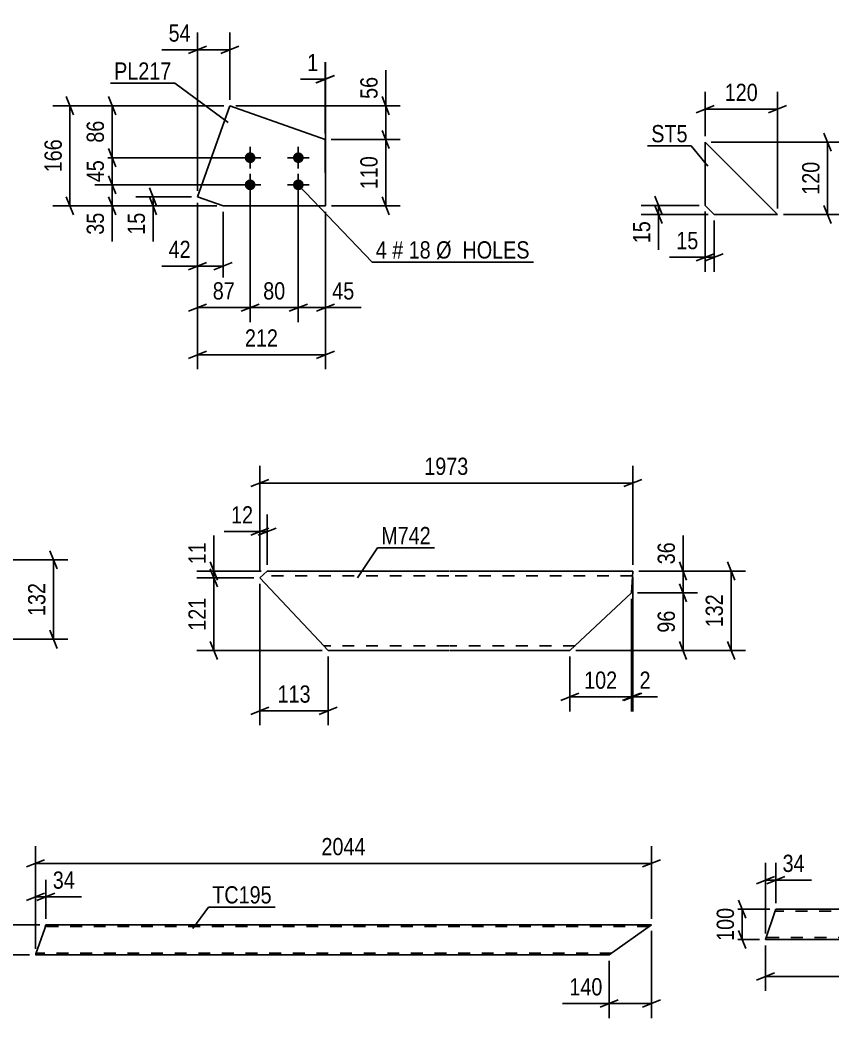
# Model space of a CAD drawing. Header units: millimetres. Extents: x 0 to 841, y 0 to 594.
# Drawn here: x 473.7 to 608.5, y 320.2 to 485.8 of the extents above; entities that cross this region are included whole.
import ezdxf

# ---------------------------------------------------------------- set-up
doc = ezdxf.new("R2010")
doc.units = ezdxf.units.MM
doc.linetypes.add('DXK_LINE_DOT2', pattern=[3.9198, 1.9599, -1.9599])
doc.styles.add('Arial Narrow', font='ARIALN.TTF', dxfattribs={"height": 0.2})

# ---------------------------------------------------------------- blocks, each defined once
blk = doc.blocks.new('Part-761551059-30789 - 30788')
at = {"color": 2, "linetype": 'Continuous'}
for p, q in [((476.37, 330.86), (477.83, 335.09)), ((478.03, 335.69), (477.83, 335.09)), ((478.03, 335.69), (578.51, 335.69)), ((571.5, 330.69), (578.51, 335.69)), ((476.31, 330.69), (476.33, 330.73)), ((476.31, 330.69), (571.5, 330.69)), ((476.33, 330.73), (476.37, 330.86))]:
    blk.add_line(p, q, dxfattribs=at)
at = {"color": 7, "linetype": 'DXK_LINE_DOT2'}
for p, q in [((578.09, 335.39), (477.93, 335.39)), ((478.02, 335.64), (477.97, 335.51)), ((478.03, 335.69), (478.02, 335.64)), ((571.92, 330.99), (476.42, 330.99))]:
    blk.add_line(p, q, dxfattribs=at)
blk = doc.blocks.new('Part-761551059-30796 - 30795')
at = {"color": 2, "linetype": 'Continuous'}
for p, q in [((599.15, 338.27), (598.94, 337.67)), ((599.15, 338.27), (694.33, 338.27)), ((697.9, 333.27), (694.33, 338.27)), ((597.49, 333.44), (598.94, 337.67)), ((597.43, 333.27), (597.44, 333.31)), ((597.43, 333.27), (697.9, 333.27)), ((597.44, 333.31), (597.49, 333.44))]:
    blk.add_line(p, q, dxfattribs=at)
at = {"color": 7, "linetype": 'DXK_LINE_DOT2'}
for p, q in [((694.55, 337.97), (599.04, 337.97)), ((599.13, 338.22), (599.09, 338.09)), ((599.15, 338.27), (599.13, 338.22)), ((697.69, 333.57), (597.53, 333.57))]:
    blk.add_line(p, q, dxfattribs=at)
blk = doc.blocks.new('Part-761551059-28349 - 28348')
at = {"color": 2, "linetype": 'Continuous'}
for p, q in [((513.53, 393.27), (514.73, 394.4)), ((544.88, 394.4), (514.73, 394.4)), ((575.41, 394.4), (544.98, 394.4)), ((575.41, 394.4), (575.19, 390.8)), ((523.37, 382.8), (513.53, 393.27)), ((575.19, 390.8), (564.98, 381.2)), ((524.88, 381.2), (523.37, 382.8)), ((524.88, 381.2), (544.88, 381.2)), ((544.98, 381.2), (564.98, 381.2))]:
    blk.add_line(p, q, dxfattribs=at)
at = {"color": 7, "linetype": 'DXK_LINE_DOT2'}
for p, q in [((575.34, 393.36), (575.41, 394.4)), ((544.88, 393.6), (513.88, 393.6)), ((575.36, 393.6), (544.98, 393.6)), ((524.76, 381.32), (523.37, 382.8)), ((544.88, 382), (524.12, 382)), ((565.83, 382), (544.98, 382))]:
    blk.add_line(p, q, dxfattribs=at)
blk = doc.blocks.new('Part-761551059-28453 - 28452')
at = {"color": 2, "linetype": 'Continuous'}
for p, q in [((587.41, 465.58), (587.41, 455.08)), ((587.41, 465.58), (599.41, 453.58)), ((587.41, 455.08), (588.91, 453.58)), ((588.91, 453.58), (599.41, 453.58))]:
    blk.add_line(p, q, dxfattribs=at)
blk = doc.blocks.new('Part-761551059-28546 - 28545')
at = {"color": 2, "linetype": 'Continuous'}
for p, q in [((508.53, 471.62), (503.16, 456.5)), ((524.34, 466.01), (508.53, 471.62)), ((524.41, 454.99), (524.34, 466.01)), ((503.16, 456.5), (507.41, 454.99)), ((507.41, 454.99), (524.41, 454.99))]:
    blk.add_line(p, q, dxfattribs=at)
blk = doc.blocks.new('Bolt-761551059-28547 - 28545')
at = {"linetype": 'Continuous'}
for points in [[(511.01, 462.99, -1), (512.81, 462.99, -1)], [(519.01, 462.99, -1), (520.81, 462.99, -1)], [(511.01, 458.49, -1), (512.81, 458.49, -1)], [(519.01, 458.49, -1), (520.81, 458.49, -1)]]:
    blk.add_hatch(color=1, dxfattribs=at).paths.add_polyline_path(points)
at = {"color": 1, "linetype": 'Continuous'}
for p, q in [((511.91, 461.19), (511.91, 464.79)), ((519.91, 461.19), (519.91, 464.79)), ((513.71, 462.99), (510.11, 462.99)), ((521.71, 462.99), (518.11, 462.99)), ((511.91, 456.69), (511.91, 460.29)), ((519.91, 456.69), (519.91, 460.29)), ((513.71, 458.49), (510.11, 458.49)), ((521.71, 458.49), (518.11, 458.49))]:
    blk.add_line(p, q, dxfattribs=at)
blk = doc.blocks.new('StraightDimension-761551059-31040 - 30788')
at = {"color": 7, "linetype": 'Continuous'}
for p, q in [((470.5, 337.19), (471.7, 334.19)), ((477.03, 335.69), (468.25, 335.69)), ((471.1, 330.69), (471.1, 335.69)), ((471.7, 329.19), (470.5, 332.19)), ((475.31, 330.69), (468.25, 330.69))]:
    blk.add_line(p, q, dxfattribs=at)
at = {"color": 0}
blk.add_wipeout([(470.35, 336.53), (466.15, 336.53), (466.15, 329.84), (470.35, 329.84)], dxfattribs=at)
at = {"color": 3, "style": 'Arial Narrow'}
blk.add_text('100', height=2.863, rotation=90.0002, dxfattribs=at).set_placement((469.75, 330.44))
blk = doc.blocks.new('StraightDimension-761551059-30984 - 30788')
at = {"color": 7, "linetype": 'Continuous'}
for p, q in [((476.31, 331.69), (476.31, 343.18)), ((478.03, 336.69), (478.03, 343.18)), ((474.81, 339.73), (477.81, 340.93)), ((476.31, 340.33), (478.03, 340.33)), ((479.53, 340.93), (476.53, 339.73))]:
    blk.add_line(p, q, dxfattribs=at)
at = {"color": 0}
blk.add_wipeout([(483.42, 341.08), (483.42, 345.28), (478.56, 345.28), (478.56, 341.08)], dxfattribs=at)
at = {"color": 7, "linetype": 'Continuous'}
blk.add_line((478.03, 340.33), (483.94, 340.33), dxfattribs=at)
blk.add_line((478.03, 340.33), (483.94, 340.33), dxfattribs=at)
at = {"color": 3, "style": 'Arial Narrow'}
blk.add_text('34', height=2.863, dxfattribs=at).set_placement((479.16, 341.68))
blk = doc.blocks.new('StraightDimension-761551059-30997 - 30788')
at = {"color": 7, "linetype": 'Continuous'}
for p, q in [((578.51, 334.69), (578.51, 320.22)), ((571.5, 329.69), (571.5, 320.22)), ((570, 322.02), (573, 323.22)), ((580.01, 323.22), (577.01, 322.02)), ((571.5, 322.62), (578.51, 322.62))]:
    blk.add_line(p, q, dxfattribs=at)
at = {"color": 0}
blk.add_wipeout([(570.97, 323.37), (570.97, 327.57), (564.29, 327.57), (564.29, 323.37)], dxfattribs=at)
at = {"color": 7, "linetype": 'Continuous'}
blk.add_line((571.5, 322.62), (563.76, 322.62), dxfattribs=at)
blk.add_line((571.5, 322.62), (563.76, 322.62), dxfattribs=at)
at = {"color": 3, "style": 'Arial Narrow'}
blk.add_text('140', height=2.863, dxfattribs=at).set_placement((564.89, 323.97))
blk = doc.blocks.new('StraightDimension-761551059-31026 - 30788')
at = {"color": 7, "linetype": 'Continuous'}
for p, q in [((476.31, 331.69), (476.31, 348.74)), ((578.51, 336.69), (578.51, 348.74)), ((477.81, 346.49), (474.81, 345.29)), ((577.01, 345.29), (580.01, 346.49)), ((476.31, 345.89), (578.51, 345.89))]:
    blk.add_line(p, q, dxfattribs=at)
at = {"color": 0}
blk.add_wipeout([(531.67, 346.64), (531.67, 350.84), (523.15, 350.84), (523.15, 346.64)], dxfattribs=at)
at = {"color": 3, "style": 'Arial Narrow'}
blk.add_text('2044', height=2.863, dxfattribs=at).set_placement((523.75, 347.24))
blk = doc.blocks.new('StraightDimension-761551059-31063 - 30795')
at = {"color": 7, "linetype": 'Continuous'}
for p, q in [((597.43, 334.27), (597.43, 345.96)), ((599.15, 339.27), (599.15, 345.96)), ((595.93, 342.51), (598.93, 343.71)), ((597.43, 343.11), (599.15, 343.11)), ((600.65, 343.71), (597.65, 342.51))]:
    blk.add_line(p, q, dxfattribs=at)
at = {"color": 0}
blk.add_wipeout([(604.53, 343.86), (604.53, 348.06), (599.67, 348.06), (599.67, 343.86)], dxfattribs=at)
at = {"color": 7, "linetype": 'Continuous'}
blk.add_line((599.15, 343.11), (605.05, 343.11), dxfattribs=at)
blk.add_line((599.15, 343.11), (605.05, 343.11), dxfattribs=at)
at = {"color": 3, "style": 'Arial Narrow'}
blk.add_text('34', height=2.863, dxfattribs=at).set_placement((600.27, 344.46))
blk = doc.blocks.new('StraightDimension-761551059-31132 - 30795')
at = {"color": 7, "linetype": 'Continuous'}
for p, q in [((592.95, 339.77), (594.15, 336.77)), ((598.15, 338.27), (590.7, 338.27)), ((593.55, 333.27), (593.55, 338.27)), ((594.15, 331.77), (592.95, 334.77)), ((596.43, 333.27), (590.7, 333.27))]:
    blk.add_line(p, q, dxfattribs=at)
at = {"color": 0}
blk.add_wipeout([(592.8, 339.11), (588.6, 339.11), (588.6, 332.42), (592.8, 332.42)], dxfattribs=at)
at = {"color": 3, "style": 'Arial Narrow'}
blk.add_text('100', height=2.863, rotation=90.0002, dxfattribs=at).set_placement((592.2, 333.02))
blk = doc.blocks.new('StraightDimension-761551059-31118 - 30795')
at = {"color": 7, "linetype": 'Continuous'}
for p, q in [((597.43, 332.27), (597.43, 324.72)), ((697.9, 332.27), (697.9, 324.72)), ((598.93, 327.72), (595.93, 326.52)), ((597.43, 327.12), (697.9, 327.12)), ((696.4, 326.52), (699.4, 327.72))]:
    blk.add_line(p, q, dxfattribs=at)
at = {"color": 0}
blk.add_wipeout([(651.92, 327.87), (651.92, 332.07), (643.41, 332.07), (643.41, 327.87)], dxfattribs=at)
at = {"color": 3, "style": 'Arial Narrow'}
blk.add_text('2010', height=2.863, dxfattribs=at).set_placement((644.01, 328.47))
blk = doc.blocks.new('StraightDimension-761551059-28583 - 28341')
at = {"color": 7, "linetype": 'Continuous'}
for p, q in [((479.88, 394.77), (478.68, 397.77)), ((458.08, 396.27), (481.68, 396.27)), ((479.28, 383.07), (479.28, 396.27)), ((478.68, 384.57), (479.88, 381.57)), ((472.12, 383.07), (481.68, 383.07))]:
    blk.add_line(p, q, dxfattribs=at)
at = {"color": 0}
blk.add_wipeout([(478.53, 393.01), (474.33, 393.01), (474.33, 386.33), (478.53, 386.33)], dxfattribs=at)
at = {"color": 3, "style": 'Arial Narrow'}
blk.add_text('132', height=2.863, rotation=90.0002, dxfattribs=at).set_placement((477.93, 386.93))
blk = doc.blocks.new('StraightDimension-761551059-30735 - 28348')
at = {"color": 7, "linetype": 'Continuous'}
for p, q in [((575.41, 393.4), (575.41, 371.11)), ((575.19, 389.8), (575.19, 371.11)), ((573.69, 372.91), (576.69, 374.11)), ((576.91, 374.11), (573.91, 372.91)), ((575.19, 373.51), (575.41, 373.51))]:
    blk.add_line(p, q, dxfattribs=at)
at = {"color": 0}
blk.add_wipeout([(578.96, 374.26), (578.96, 378.46), (575.93, 378.46), (575.93, 374.26)], dxfattribs=at)
at = {"color": 7, "linetype": 'Continuous'}
blk.add_line((575.41, 373.51), (579.49, 373.51), dxfattribs=at)
blk.add_line((575.41, 373.51), (579.49, 373.51), dxfattribs=at)
at = {"color": 3, "style": 'Arial Narrow'}
blk.add_text('2', height=2.86, dxfattribs=at).set_placement((576.53, 374.86))
blk = doc.blocks.new('StraightDimension-761551059-28625 - 28348')
at = {"color": 7, "linetype": 'Continuous'}
for p, q in [((513.53, 394.27), (513.53, 411.85)), ((575.41, 395.4), (575.41, 411.85)), ((515.03, 409.6), (512.03, 408.4)), ((573.91, 408.4), (576.91, 409.6)), ((513.53, 409), (575.41, 409))]:
    blk.add_line(p, q, dxfattribs=at)
at = {"color": 0}
blk.add_wipeout([(548.72, 409.75), (548.72, 413.95), (540.21, 413.95), (540.21, 409.75)], dxfattribs=at)
at = {"color": 3, "style": 'Arial Narrow'}
blk.add_text('1973', height=2.863, dxfattribs=at).set_placement((540.81, 410.35))
blk = doc.blocks.new('StraightDimension-761551059-28617 - 28348')
at = {"color": 7, "linetype": 'Continuous'}
for p, q in [((583.15, 395.9), (584.35, 392.9)), ((576.41, 394.4), (586.15, 394.4)), ((583.75, 390.8), (583.75, 394.4)), ((584.35, 389.3), (583.15, 392.3)), ((576.19, 390.8), (586.15, 390.8))]:
    blk.add_line(p, q, dxfattribs=at)
at = {"color": 0}
blk.add_wipeout([(583, 399.78), (578.8, 399.78), (578.8, 394.92), (583, 394.92)], dxfattribs=at)
at = {"color": 7, "linetype": 'Continuous'}
blk.add_line((583.75, 394.4), (583.75, 400.31), dxfattribs=at)
blk.add_line((583.75, 394.4), (583.75, 400.31), dxfattribs=at)
at = {"color": 3, "style": 'Arial Narrow'}
blk.add_text('36', height=2.863, rotation=90.0002, dxfattribs=at).set_placement((582.4, 395.52))
blk = doc.blocks.new('StraightDimension-761551059-28605 - 28348')
at = {"color": 7, "linetype": 'Continuous'}
for p, q in [((513.53, 394.27), (513.53, 403.79)), ((514.73, 395.4), (514.73, 403.79)), ((512.03, 400.34), (515.03, 401.54)), ((516.23, 401.54), (513.23, 400.34)), ((513.53, 400.94), (514.73, 400.94))]:
    blk.add_line(p, q, dxfattribs=at)
at = {"color": 0}
blk.add_wipeout([(513, 401.69), (513, 405.89), (508.15, 405.89), (508.15, 401.69)], dxfattribs=at)
at = {"color": 7, "linetype": 'Continuous'}
blk.add_line((513.53, 400.94), (507.62, 400.94), dxfattribs=at)
blk.add_line((513.53, 400.94), (507.62, 400.94), dxfattribs=at)
at = {"color": 3, "style": 'Arial Narrow'}
blk.add_text('12', height=2.863, dxfattribs=at).set_placement((508.75, 402.29))
blk = doc.blocks.new('StraightDimension-761551059-28597 - 28348')
at = {"color": 7, "linetype": 'Continuous'}
for p, q in [((513.53, 392.27), (513.53, 368.8)), ((524.88, 380.2), (524.88, 368.8)), ((512.03, 370.6), (515.03, 371.8)), ((513.53, 371.2), (524.88, 371.2)), ((526.38, 371.8), (523.38, 370.6))]:
    blk.add_line(p, q, dxfattribs=at)
at = {"color": 0}
blk.add_wipeout([(522.54, 371.95), (522.54, 376.15), (515.86, 376.15), (515.86, 371.95)], dxfattribs=at)
at = {"color": 3, "style": 'Arial Narrow'}
blk.add_text('113', height=2.863, dxfattribs=at).set_placement((516.46, 372.55))
blk = doc.blocks.new('StraightDimension-761551059-30586 - 28348')
at = {"color": 7, "linetype": 'Continuous'}
for p, q in [((505.29, 395.9), (506.49, 392.9)), ((513.73, 394.4), (503.04, 394.4)), ((506.49, 391.77), (505.29, 394.77)), ((505.89, 393.27), (505.89, 394.4)), ((512.53, 393.27), (503.04, 393.27))]:
    blk.add_line(p, q, dxfattribs=at)
at = {"color": 0}
blk.add_wipeout([(505.14, 399.78), (500.94, 399.78), (500.94, 394.92), (505.14, 394.92)], dxfattribs=at)
at = {"color": 7, "linetype": 'Continuous'}
blk.add_line((505.89, 394.4), (505.89, 400.31), dxfattribs=at)
blk.add_line((505.89, 394.4), (505.89, 400.31), dxfattribs=at)
at = {"color": 3, "style": 'Arial Narrow'}
blk.add_text('11', height=2.863, rotation=90.0002, dxfattribs=at).set_placement((504.54, 395.52))
blk = doc.blocks.new('StraightDimension-761551059-28618 - 28348')
at = {"color": 7, "linetype": 'Continuous'}
for p, q in [((583.15, 392.3), (584.35, 389.3)), ((576.19, 390.8), (586.15, 390.8)), ((583.75, 381.2), (583.75, 390.8)), ((584.35, 379.7), (583.15, 382.7)), ((565.98, 381.2), (586.15, 381.2))]:
    blk.add_line(p, q, dxfattribs=at)
at = {"color": 0}
blk.add_wipeout([(583, 388.43), (578.8, 388.43), (578.8, 383.57), (583, 383.57)], dxfattribs=at)
at = {"color": 3, "style": 'Arial Narrow'}
blk.add_text('96', height=2.863, rotation=90.0002, dxfattribs=at).set_placement((582.4, 384.17))
blk = doc.blocks.new('StraightDimension-761551059-30587 - 28348')
at = {"color": 7, "linetype": 'Continuous'}
for p, q in [((505.29, 394.77), (506.49, 391.77)), ((512.53, 393.27), (503.04, 393.27)), ((505.89, 381.2), (505.89, 393.27)), ((506.49, 379.7), (505.29, 382.7)), ((523.88, 381.2), (503.04, 381.2))]:
    blk.add_line(p, q, dxfattribs=at)
at = {"color": 0}
blk.add_wipeout([(505.14, 390.58), (500.94, 390.58), (500.94, 383.89), (505.14, 383.89)], dxfattribs=at)
at = {"color": 3, "style": 'Arial Narrow'}
blk.add_text('121', height=2.863, rotation=90.0002, dxfattribs=at).set_placement((504.54, 384.49))
blk = doc.blocks.new('StraightDimension-761551059-30736 - 28348')
at = {"color": 7, "linetype": 'Continuous'}
for p, q in [((575.19, 389.8), (575.19, 371.11)), ((564.98, 380.2), (564.98, 371.11)), ((563.48, 372.91), (566.48, 374.11)), ((564.98, 373.51), (575.19, 373.51)), ((576.69, 374.11), (573.69, 372.91))]:
    blk.add_line(p, q, dxfattribs=at)
at = {"color": 0}
blk.add_wipeout([(573.42, 374.26), (573.42, 378.46), (566.74, 378.46), (566.74, 374.26)], dxfattribs=at)
at = {"color": 3, "style": 'Arial Narrow'}
blk.add_text('102', height=2.863, dxfattribs=at).set_placement((567.34, 374.86))
blk = doc.blocks.new('StraightDimension-761551059-30759 - 28348')
at = {"color": 7, "linetype": 'Continuous'}
for p, q in [((592.32, 392.9), (591.12, 395.9)), ((576.41, 394.4), (594.12, 394.4)), ((591.72, 381.2), (591.72, 394.4)), ((591.12, 382.7), (592.32, 379.7)), ((565.98, 381.2), (594.12, 381.2))]:
    blk.add_line(p, q, dxfattribs=at)
at = {"color": 0}
blk.add_wipeout([(590.97, 391.14), (586.77, 391.14), (586.77, 384.46), (590.97, 384.46)], dxfattribs=at)
at = {"color": 3, "style": 'Arial Narrow'}
blk.add_text('132', height=2.863, rotation=90.0002, dxfattribs=at).set_placement((590.37, 385.06))
blk = doc.blocks.new('StraightDimension-761551059-28867 - 28452')
at = {"color": 7, "linetype": 'Continuous'}
for p, q in [((607.13, 467.08), (608.33, 464.08)), ((588.41, 465.58), (610.13, 465.58)), ((607.73, 453.58), (607.73, 465.58)), ((608.33, 452.08), (607.13, 455.08)), ((600.41, 453.58), (610.13, 453.58))]:
    blk.add_line(p, q, dxfattribs=at)
at = {"color": 0}
blk.add_wipeout([(606.98, 462.92), (602.78, 462.92), (602.78, 456.24), (606.98, 456.24)], dxfattribs=at)
at = {"color": 3, "style": 'Arial Narrow'}
blk.add_text('120', height=2.863, rotation=90.0002, dxfattribs=at).set_placement((606.38, 456.84))
blk = doc.blocks.new('StraightDimension-761551059-28859 - 28452')
at = {"color": 7, "linetype": 'Continuous'}
for p, q in [((587.41, 466.58), (587.41, 473.9)), ((599.41, 454.58), (599.41, 473.9)), ((585.91, 470.45), (588.91, 471.65)), ((587.41, 471.05), (599.41, 471.05)), ((600.91, 471.65), (597.91, 470.45))]:
    blk.add_line(p, q, dxfattribs=at)
at = {"color": 0}
blk.add_wipeout([(596.75, 471.8), (596.75, 476), (590.07, 476), (590.07, 471.8)], dxfattribs=at)
at = {"color": 3, "style": 'Arial Narrow'}
blk.add_text('120', height=2.863, dxfattribs=at).set_placement((590.67, 472.4))
blk = doc.blocks.new('StraightDimension-761551059-28863 - 28452')
at = {"color": 7, "linetype": 'Continuous'}
for p, q in [((579.06, 456.58), (580.26, 453.58)), ((586.41, 455.08), (576.81, 455.08)), ((580.26, 452.08), (579.06, 455.08)), ((579.66, 453.58), (579.66, 455.08)), ((587.91, 453.58), (576.81, 453.58))]:
    blk.add_line(p, q, dxfattribs=at)
at = {"color": 0}
blk.add_wipeout([(578.91, 453.06), (574.71, 453.06), (574.71, 448.2), (578.91, 448.2)], dxfattribs=at)
at = {"color": 7, "linetype": 'Continuous'}
blk.add_line((579.66, 453.58), (579.66, 447.68), dxfattribs=at)
blk.add_line((579.66, 453.58), (579.66, 447.68), dxfattribs=at)
at = {"color": 3, "style": 'Arial Narrow'}
blk.add_text('15', height=2.863, rotation=90.0002, dxfattribs=at).set_placement((578.31, 448.8))
blk = doc.blocks.new('StraightDimension-761551059-28855 - 28452')
at = {"color": 7, "linetype": 'Continuous'}
for p, q in [((587.41, 454.08), (587.41, 444.06)), ((588.91, 452.58), (588.91, 444.06)), ((585.91, 445.86), (588.91, 447.06)), ((590.41, 447.06), (587.41, 445.86)), ((587.41, 446.46), (588.91, 446.46))]:
    blk.add_line(p, q, dxfattribs=at)
at = {"color": 0}
blk.add_wipeout([(586.88, 447.21), (586.88, 451.41), (582.03, 451.41), (582.03, 447.21)], dxfattribs=at)
at = {"color": 7, "linetype": 'Continuous'}
blk.add_line((587.41, 446.46), (581.5, 446.46), dxfattribs=at)
blk.add_line((587.41, 446.46), (581.5, 446.46), dxfattribs=at)
at = {"color": 3, "style": 'Arial Narrow'}
blk.add_text('15', height=2.863, dxfattribs=at).set_placement((582.63, 447.81))
blk = doc.blocks.new('StraightDimension-761551059-28943 - 28545')
at = {"color": 7, "linetype": 'Continuous'}
for p, q in [((533.81, 473.12), (535.01, 470.12)), ((509.53, 471.62), (536.81, 471.62)), ((534.41, 466.01), (534.41, 471.62)), ((535.01, 464.51), (533.81, 467.51)), ((525.34, 466.01), (536.81, 466.01))]:
    blk.add_line(p, q, dxfattribs=at)
at = {"color": 0}
blk.add_wipeout([(533.66, 477), (529.46, 477), (529.46, 472.15), (533.66, 472.15)], dxfattribs=at)
at = {"color": 7, "linetype": 'Continuous'}
blk.add_line((534.41, 471.62), (534.41, 477.53), dxfattribs=at)
blk.add_line((534.41, 471.62), (534.41, 477.53), dxfattribs=at)
at = {"color": 3, "style": 'Arial Narrow'}
blk.add_text('56', height=2.863, rotation=90.0002, dxfattribs=at).set_placement((533.06, 472.75))
blk = doc.blocks.new('StraightDimension-761551059-28935 - 28545')
at = {"color": 7, "linetype": 'Continuous'}
for p, q in [((503.16, 457.5), (503.16, 483.75)), ((508.53, 472.62), (508.53, 483.75)), ((501.66, 480.3), (504.66, 481.5)), ((503.16, 480.9), (508.53, 480.9)), ((510.03, 481.5), (507.03, 480.3))]:
    blk.add_line(p, q, dxfattribs=at)
at = {"color": 0}
blk.add_wipeout([(502.64, 481.65), (502.64, 485.85), (497.78, 485.85), (497.78, 481.65)], dxfattribs=at)
at = {"color": 7, "linetype": 'Continuous'}
blk.add_line((503.16, 480.9), (497.26, 480.9), dxfattribs=at)
blk.add_line((503.16, 480.9), (497.26, 480.9), dxfattribs=at)
at = {"color": 3, "style": 'Arial Narrow'}
blk.add_text('54', height=2.863, dxfattribs=at).set_placement((498.38, 482.25))
blk = doc.blocks.new('StraightDimension-761551059-28939 - 28545')
at = {"color": 7, "linetype": 'Continuous'}
for p, q in [((503.16, 455.5), (503.16, 442.59)), ((507.41, 453.99), (507.41, 442.59)), ((501.66, 444.39), (504.66, 445.59)), ((508.91, 445.59), (505.91, 444.39)), ((503.16, 444.99), (507.41, 444.99))]:
    blk.add_line(p, q, dxfattribs=at)
at = {"color": 0}
blk.add_wipeout([(502.64, 445.74), (502.64, 449.94), (497.78, 449.94), (497.78, 445.74)], dxfattribs=at)
at = {"color": 7, "linetype": 'Continuous'}
blk.add_line((503.16, 444.99), (497.26, 444.99), dxfattribs=at)
blk.add_line((503.16, 444.99), (497.26, 444.99), dxfattribs=at)
at = {"color": 3, "style": 'Arial Narrow'}
blk.add_text('42', height=2.863, dxfattribs=at).set_placement((498.38, 446.34))
blk = doc.blocks.new('StraightDimension-761551059-28931 - 28545')
at = {"color": 7, "linetype": 'Continuous'}
for p, q in [((524.34, 467.01), (524.34, 478.86)), ((524.41, 455.99), (524.41, 478.86)), ((522.84, 475.41), (525.84, 476.61)), ((525.91, 476.61), (522.91, 475.41)), ((524.34, 476.01), (524.41, 476.01))]:
    blk.add_line(p, q, dxfattribs=at)
at = {"color": 0}
blk.add_wipeout([(523.81, 476.76), (523.81, 480.96), (520.78, 480.96), (520.78, 476.76)], dxfattribs=at)
at = {"color": 7, "linetype": 'Continuous'}
blk.add_line((524.34, 476.01), (520.26, 476.01), dxfattribs=at)
blk.add_line((524.34, 476.01), (520.26, 476.01), dxfattribs=at)
at = {"color": 3, "style": 'Arial Narrow'}
blk.add_text('1', height=2.86, dxfattribs=at).set_placement((521.38, 477.36))
blk = doc.blocks.new('StraightDimension-761551059-28944 - 28545')
at = {"color": 7, "linetype": 'Continuous'}
for p, q in [((533.81, 467.51), (535.01, 464.51)), ((525.34, 466.01), (536.81, 466.01)), ((534.41, 454.99), (534.41, 466.01)), ((535.01, 453.49), (533.81, 456.49)), ((525.41, 454.99), (536.81, 454.99))]:
    blk.add_line(p, q, dxfattribs=at)
at = {"color": 0}
blk.add_wipeout([(533.66, 463.85), (529.46, 463.85), (529.46, 457.16), (533.66, 457.16)], dxfattribs=at)
at = {"color": 3, "style": 'Arial Narrow'}
blk.add_text('110', height=2.863, rotation=90.0002, dxfattribs=at).set_placement((533.06, 457.76))
blk = doc.blocks.new('StraightDimension-761551059-28949 - 28545')
at = {"color": 7, "linetype": 'Continuous'}
for p, q in [((495.2, 458), (496.4, 455)), ((502.16, 456.5), (492.95, 456.5)), ((496.4, 453.49), (495.2, 456.49)), ((495.8, 454.99), (495.8, 456.5)), ((506.41, 454.99), (492.95, 454.99))]:
    blk.add_line(p, q, dxfattribs=at)
at = {"color": 0}
blk.add_wipeout([(495.05, 454.47), (490.85, 454.47), (490.85, 449.61), (495.05, 449.61)], dxfattribs=at)
at = {"color": 7, "linetype": 'Continuous'}
blk.add_line((495.8, 454.99), (495.8, 449.09), dxfattribs=at)
blk.add_line((495.8, 454.99), (495.8, 449.09), dxfattribs=at)
at = {"color": 3, "style": 'Arial Narrow'}
blk.add_text('15', height=2.863, rotation=90.0002, dxfattribs=at).set_placement((494.45, 450.21))
blk = doc.blocks.new('StraightDimension-761551059-28953 - 28545')
at = {"color": 7, "linetype": 'Continuous'}
for p, q in [((519.91, 457.49), (519.91, 435.71)), ((524.41, 453.99), (524.41, 435.71)), ((518.41, 437.51), (521.41, 438.71)), ((519.91, 438.11), (524.41, 438.11)), ((525.91, 438.71), (522.91, 437.51))]:
    blk.add_line(p, q, dxfattribs=at)
at = {"color": 0}
blk.add_wipeout([(529.79, 438.86), (529.79, 443.06), (524.94, 443.06), (524.94, 438.86)], dxfattribs=at)
at = {"color": 7, "linetype": 'Continuous'}
blk.add_line((524.41, 438.11), (530.32, 438.11), dxfattribs=at)
blk.add_line((524.41, 438.11), (530.32, 438.11), dxfattribs=at)
at = {"color": 3, "style": 'Arial Narrow'}
blk.add_text('45', height=2.863, dxfattribs=at).set_placement((525.54, 439.46))
blk = doc.blocks.new('StraightDimension-761551059-28954 - 28545')
at = {"color": 7, "linetype": 'Continuous'}
for p, q in [((511.91, 457.49), (511.91, 435.71)), ((519.91, 457.49), (519.91, 435.71)), ((510.41, 437.51), (513.41, 438.71)), ((511.91, 438.11), (519.91, 438.11)), ((521.41, 438.71), (518.41, 437.51))]:
    blk.add_line(p, q, dxfattribs=at)
at = {"color": 0}
blk.add_wipeout([(518.34, 438.86), (518.34, 443.06), (513.48, 443.06), (513.48, 438.86)], dxfattribs=at)
at = {"color": 3, "style": 'Arial Narrow'}
blk.add_text('80', height=2.863, dxfattribs=at).set_placement((514.08, 439.46))
blk = doc.blocks.new('StraightDimension-761551059-28955 - 28545')
at = {"color": 7, "linetype": 'Continuous'}
for p, q in [((511.91, 457.49), (511.91, 435.71)), ((503.16, 455.5), (503.16, 435.71)), ((501.66, 437.51), (504.66, 438.71)), ((503.16, 438.11), (511.91, 438.11)), ((513.41, 438.71), (510.41, 437.51))]:
    blk.add_line(p, q, dxfattribs=at)
at = {"color": 0}
blk.add_wipeout([(509.97, 438.86), (509.97, 443.06), (505.11, 443.06), (505.11, 438.86)], dxfattribs=at)
at = {"color": 3, "style": 'Arial Narrow'}
blk.add_text('87', height=2.863, dxfattribs=at).set_placement((505.71, 439.46))
blk = doc.blocks.new('StraightDimension-761551059-28965 - 28545')
at = {"color": 7, "linetype": 'Continuous'}
for p, q in [((503.16, 455.5), (503.16, 427.89)), ((524.41, 453.99), (524.41, 427.89)), ((504.66, 430.89), (501.66, 429.69)), ((522.91, 429.69), (525.91, 430.89)), ((503.16, 430.29), (524.41, 430.29))]:
    blk.add_line(p, q, dxfattribs=at)
at = {"color": 0}
blk.add_wipeout([(517.13, 431.04), (517.13, 435.24), (510.45, 435.24), (510.45, 431.04)], dxfattribs=at)
at = {"color": 3, "style": 'Arial Narrow'}
blk.add_text('212', height=2.863, dxfattribs=at).set_placement((511.05, 431.64))
blk = doc.blocks.new('StraightDimension-761551059-28969 - 28545')
at = {"color": 7, "linetype": 'Continuous'}
for p, q in [((488.4, 473.12), (489.6, 470.12)), ((507.53, 471.62), (486.15, 471.62)), ((489, 462.99), (489, 471.62)), ((489.6, 461.49), (488.4, 464.49)), ((510.91, 462.99), (486.15, 462.99))]:
    blk.add_line(p, q, dxfattribs=at)
at = {"color": 0}
blk.add_wipeout([(488.25, 469.74), (484.05, 469.74), (484.05, 464.88), (488.25, 464.88)], dxfattribs=at)
at = {"color": 3, "style": 'Arial Narrow'}
blk.add_text('86', height=2.863, rotation=90.0002, dxfattribs=at).set_placement((487.65, 465.48))
blk = doc.blocks.new('StraightDimension-761551059-28970 - 28545')
at = {"color": 7, "linetype": 'Continuous'}
for p, q in [((488.4, 464.49), (489.6, 461.49)), ((510.91, 462.99), (486.15, 462.99)), ((489, 458.49), (489, 462.99)), ((489.6, 456.99), (488.4, 459.99)), ((510.91, 458.49), (486.15, 458.49))]:
    blk.add_line(p, q, dxfattribs=at)
at = {"color": 0}
blk.add_wipeout([(488.25, 463.17), (484.05, 463.17), (484.05, 458.32), (488.25, 458.32)], dxfattribs=at)
at = {"color": 3, "style": 'Arial Narrow'}
blk.add_text('45', height=2.863, rotation=90.0002, dxfattribs=at).set_placement((487.65, 458.92))
blk = doc.blocks.new('StraightDimension-761551059-28971 - 28545')
at = {"color": 7, "linetype": 'Continuous'}
for p, q in [((488.4, 459.99), (489.6, 456.99)), ((510.91, 458.49), (486.15, 458.49)), ((489, 454.99), (489, 458.49)), ((489.6, 453.49), (488.4, 456.49)), ((506.41, 454.99), (486.15, 454.99))]:
    blk.add_line(p, q, dxfattribs=at)
at = {"color": 0}
blk.add_wipeout([(488.25, 454.47), (484.05, 454.47), (484.05, 449.61), (488.25, 449.61)], dxfattribs=at)
at = {"color": 7, "linetype": 'Continuous'}
blk.add_line((489, 454.99), (489, 449.09), dxfattribs=at)
blk.add_line((489, 454.99), (489, 449.09), dxfattribs=at)
at = {"color": 3, "style": 'Arial Narrow'}
blk.add_text('35', height=2.863, rotation=90.0002, dxfattribs=at).set_placement((487.65, 450.21))
blk = doc.blocks.new('StraightDimension-761551059-28981 - 28545')
at = {"color": 7, "linetype": 'Continuous'}
for p, q in [((482.6, 470.12), (481.4, 473.12)), ((507.53, 471.62), (479.15, 471.62)), ((482, 454.99), (482, 471.62)), ((481.4, 456.49), (482.6, 453.49)), ((506.41, 454.99), (479.15, 454.99))]:
    blk.add_line(p, q, dxfattribs=at)
at = {"color": 0}
blk.add_wipeout([(481.25, 466.65), (477.05, 466.65), (477.05, 459.97), (481.25, 459.97)], dxfattribs=at)
at = {"color": 3, "style": 'Arial Narrow'}
blk.add_text('166', height=2.863, rotation=90.0002, dxfattribs=at).set_placement((480.65, 460.57))
blk = doc.blocks.new('Mark-761551059-31054 - 30788')
at = {"color": 0}
blk.add_wipeout([(515.49, 339.23), (515.49, 342.23), (505.63, 342.23), (505.63, 339.23)], dxfattribs=at)
blk.add_wipeout([(515.49, 339.23), (515.49, 342.23), (505.63, 342.23), (505.63, 339.23)], dxfattribs=at)
at = {"color": 30, "linetype": 'Continuous'}
for p, q in [((502.39, 335.09), (505.03, 338.63)), ((505.03, 338.63), (516.09, 338.63))]:
    blk.add_line(p, q, dxfattribs=at)
at = {"color": 3, "style": 'Arial Narrow'}
blk.add_text('TC195', height=2.863, dxfattribs=at).set_placement((505.63, 339.23))
blk = doc.blocks.new('Mark-761551059-28987 - 28348')
at = {"color": 0}
blk.add_wipeout([(541.89, 398.85), (541.89, 401.85), (533.67, 401.85), (533.67, 398.85)], dxfattribs=at)
blk.add_wipeout([(541.89, 398.85), (541.89, 401.85), (533.67, 401.85), (533.67, 398.85)], dxfattribs=at)
at = {"color": 30, "linetype": 'Continuous'}
for p, q in [((529.74, 393.28), (533.07, 398.25)), ((533.07, 398.25), (542.49, 398.25))]:
    blk.add_line(p, q, dxfattribs=at)
at = {"color": 3, "style": 'Arial Narrow'}
blk.add_text('M742', height=2.863, dxfattribs=at).set_placement((533.67, 398.85))
blk = doc.blocks.new('Mark-761551059-29029 - 28452')
at = {"color": 0}
blk.add_wipeout([(584.51, 465.55), (584.51, 468.55), (578.48, 468.55), (578.48, 465.55)], dxfattribs=at)
blk.add_wipeout([(584.51, 465.55), (584.51, 468.55), (578.48, 468.55), (578.48, 465.55)], dxfattribs=at)
at = {"color": 30, "linetype": 'Continuous'}
for p in [(577.88, 464.95), (587.88, 461.59)]:
    blk.add_line(p, (585.11, 464.95), dxfattribs=at)
at = {"color": 3, "style": 'Arial Narrow'}
blk.add_text('ST5', height=2.863, dxfattribs=at).set_placement((578.48, 465.55))
blk = doc.blocks.new('Mark-761551059-29052 - 28545')
at = {"color": 0}
blk.add_wipeout([(498.84, 475.94), (498.84, 478.94), (489.34, 478.94), (489.34, 475.94)], dxfattribs=at)
blk.add_wipeout([(498.84, 475.94), (498.84, 478.94), (489.34, 478.94), (489.34, 475.94)], dxfattribs=at)
at = {"color": 30, "linetype": 'Continuous'}
for p in [(488.74, 475.34), (508.24, 468.81)]:
    blk.add_line(p, (499.44, 475.34), dxfattribs=at)
at = {"color": 3, "style": 'Arial Narrow'}
blk.add_text('PL217', height=2.863, dxfattribs=at).set_placement((489.34, 475.94))
blk = doc.blocks.new('Mark-761551059-29055 - 28545')
at = {"color": 0}
for points in [[(534.6, 446.26), (534.6, 449.26), (532.77, 449.26), (532.77, 446.26)], [(537.32, 446.26), (537.32, 449.26), (535.5, 449.26), (535.5, 446.26)], [(541.88, 446.26), (541.88, 449.26), (538.22, 449.26), (538.22, 446.26)], [(558.31, 446.26), (558.31, 449.26), (542.78, 449.26), (542.78, 446.26)]]:
    blk.add_wipeout(points, dxfattribs=at)
for points in [[(534.6, 446.26), (534.6, 449.26), (532.77, 449.26), (532.77, 446.26)], [(537.32, 446.26), (537.32, 449.26), (535.5, 449.26), (535.5, 446.26)], [(541.88, 446.26), (541.88, 449.26), (538.22, 449.26), (538.22, 446.26)], [(558.31, 446.26), (558.31, 449.26), (542.78, 449.26), (542.78, 446.26)]]:
    blk.add_wipeout(points, dxfattribs=at)
at = {"color": 7, "linetype": 'Continuous'}
for p, q in [((519.91, 458.49), (532.17, 445.66)), ((532.17, 445.66), (558.91, 445.66))]:
    blk.add_line(p, q, dxfattribs=at)
at = {"color": 3, "style": 'Arial Narrow'}
for s, height, p in [('4', 2.86, (532.77, 446.26)), ('#', 2.86, (535.5, 446.26)), ('18', 2.863, (538.22, 446.26)), ('Ø  HOLES', 2.863, (542.78, 446.26))]:
    blk.add_text(s, height=height, dxfattribs=at).set_placement(p)

msp = doc.modelspace()

# ---------------------------------------------------------------- block references
for name in ['Part-761551059-28546 - 28545', 'Part-761551059-28453 - 28452', 'Bolt-761551059-28547 - 28545', 'StraightDimension-761551059-28583 - 28341', 'Part-761551059-28349 - 28348', 'Part-761551059-30796 - 30795', 'Part-761551059-30789 - 30788']:
    msp.add_blockref(name, (0, 0))

# ---------------------------------------------------------------- next in the draw order: block references
for name in ['StraightDimension-761551059-28943 - 28545', 'StraightDimension-761551059-28867 - 28452', 'StraightDimension-761551059-28939 - 28545', 'StraightDimension-761551059-28625 - 28348', 'StraightDimension-761551059-30735 - 28348', 'StraightDimension-761551059-28597 - 28348', 'StraightDimension-761551059-31063 - 30795', 'StraightDimension-761551059-31040 - 30788', 'StraightDimension-761551059-30997 - 30788']:
    msp.add_blockref(name, (0, 0))

# ---------------------------------------------------------------- next in the draw order: block references
for name in ['StraightDimension-761551059-28935 - 28545', 'StraightDimension-761551059-28931 - 28545', 'StraightDimension-761551059-28859 - 28452', 'StraightDimension-761551059-28605 - 28348', 'Mark-761551059-28987 - 28348', 'StraightDimension-761551059-28617 - 28348', 'StraightDimension-761551059-30984 - 30788', 'StraightDimension-761551059-31132 - 30795']:
    msp.add_blockref(name, (0, 0))

# ---------------------------------------------------------------- next in the draw order: block references
for name in ['StraightDimension-761551059-28969 - 28545', 'StraightDimension-761551059-28944 - 28545', 'Mark-761551059-29029 - 28452', 'StraightDimension-761551059-28949 - 28545', 'StraightDimension-761551059-28863 - 28452', 'StraightDimension-761551059-30586 - 28348', 'StraightDimension-761551059-28618 - 28348', 'StraightDimension-761551059-31026 - 30788', 'StraightDimension-761551059-31118 - 30795']:
    msp.add_blockref(name, (0, 0))

# ---------------------------------------------------------------- next in the draw order: block references
for name in ['StraightDimension-761551059-28953 - 28545', 'StraightDimension-761551059-28855 - 28452', 'StraightDimension-761551059-30587 - 28348', 'StraightDimension-761551059-30736 - 28348', 'Mark-761551059-31054 - 30788']:
    msp.add_blockref(name, (0, 0))

# ---------------------------------------------------------------- next in the draw order: block references
for name in ['StraightDimension-761551059-28954 - 28545', 'StraightDimension-761551059-30759 - 28348']:
    msp.add_blockref(name, (0, 0))

# ---------------------------------------------------------------- next in the draw order: block references
msp.add_blockref('StraightDimension-761551059-28955 - 28545', (0, 0))

# ---------------------------------------------------------------- next in the draw order: block references
for name in ['StraightDimension-761551059-28970 - 28545', 'StraightDimension-761551059-28965 - 28545']:
    msp.add_blockref(name, (0, 0))

# ---------------------------------------------------------------- next in the draw order: block references
for name in ['StraightDimension-761551059-28971 - 28545', 'Mark-761551059-29055 - 28545']:
    msp.add_blockref(name, (0, 0))

# ---------------------------------------------------------------- next in the draw order: block references
msp.add_blockref('StraightDimension-761551059-28981 - 28545', (0, 0))

# ---------------------------------------------------------------- next in the draw order: block references
msp.add_blockref('Mark-761551059-29052 - 28545', (0, 0))

doc.saveas('drawing.dxf')
